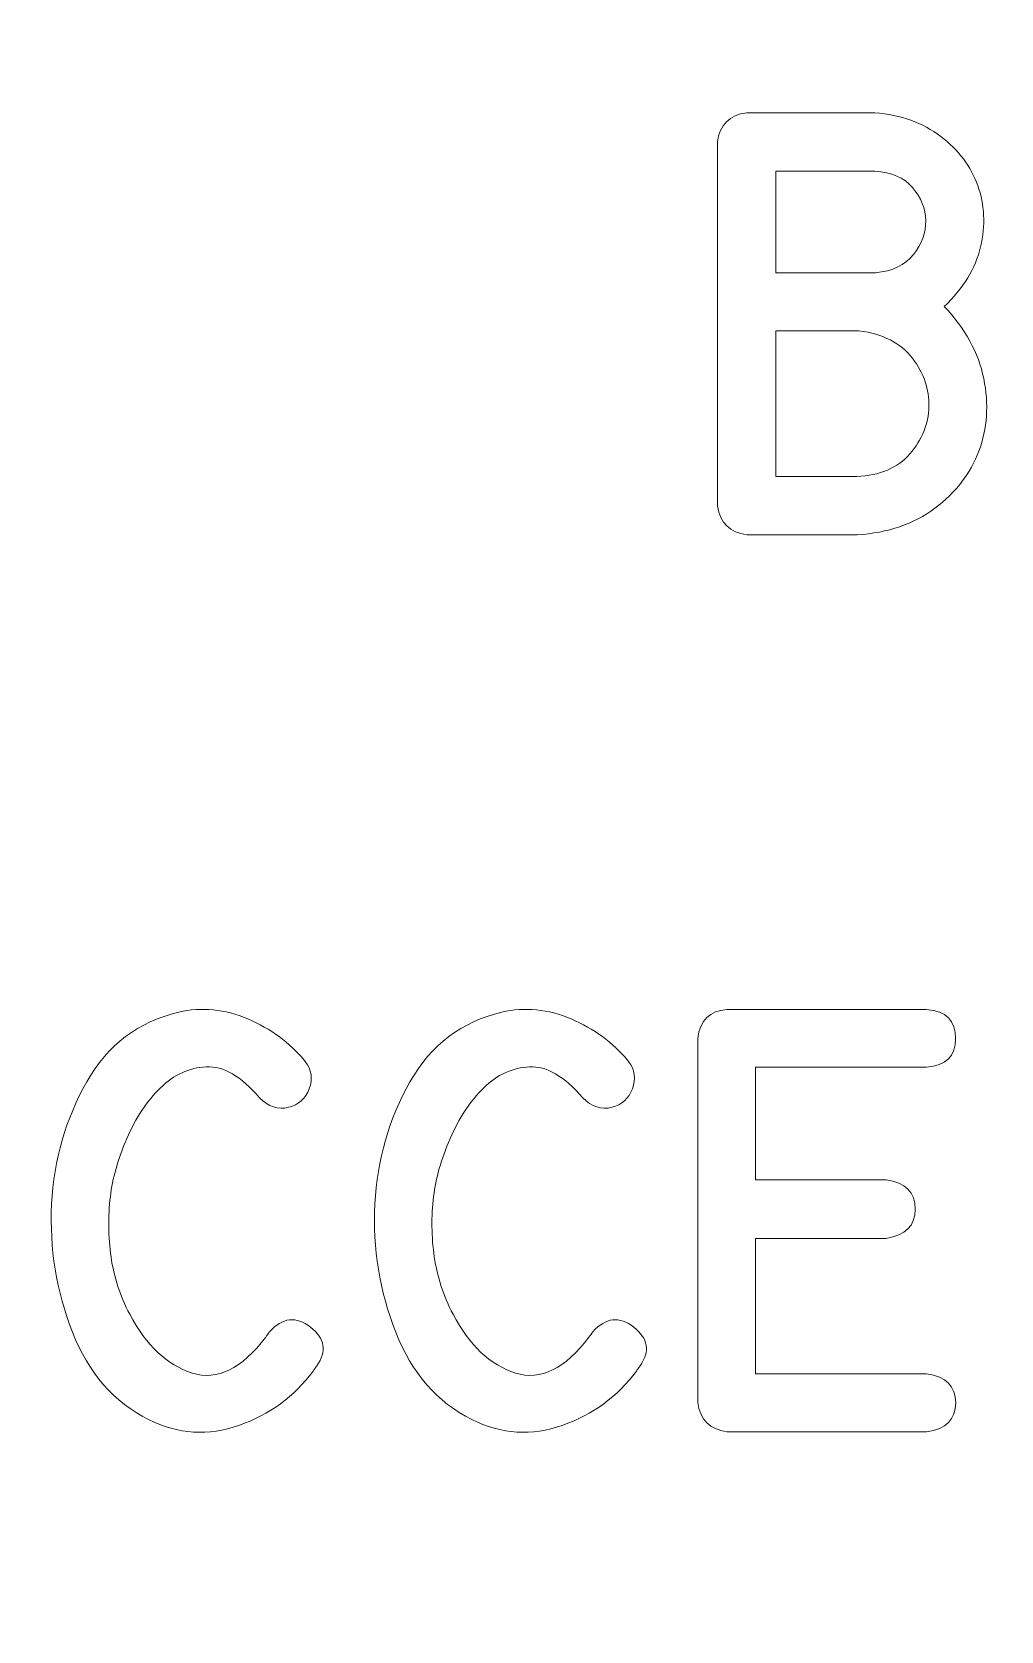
# Model space of a CAD drawing. Header units: millimetres. Extents: x -202 to 440, y -81 to 100.
# Drawn here: x -35.01 to -26.92, y -3.14 to 10.23 of the extents above; entities that cross this region are included whole.
import ezdxf

# ---------------------------------------------------------------- set-up
doc = ezdxf.new("R2010")
doc.units = ezdxf.units.MM
doc.header["$MEASUREMENT"] = 0
doc.layers.add('Cut', color=7, linetype='Continuous')
doc.layers.add('Engrave', color=7, linetype='Continuous')

msp = doc.modelspace()

# ---------------------------------------------------------------- linework, layer by layer
at = {"layer": 'Cut', "color": 250, "lineweight": 9}
msp.add_open_spline([(-1.0952, 97.6658), (-1.0954, 98.0639), (-1.2538, 98.4456), (-1.5355, 98.7269), (-1.5355, 98.7269), (-1.8171, 99.0082), (-2.1971, 99.1661), (-2.5952, 99.1658), (-2.5952, 99.1658), (-2.5952, 99.1658), (-144.0452, 99.1658), (-144.0452, 99.1658), (-144.0452, 99.1658), (-144.4432, 99.1656), (-144.8249, 99.0072), (-145.1062, 98.7255), (-145.1062, 98.7255), (-145.3875, 98.4439), (-145.5454, 98.0639), (-145.5452, 97.6658), (-145.5452, 97.6658), (-145.5452, 97.6658), (-145.5452, 93.1783), (-145.5452, 93.1783), (-145.5452, 93.1783), (-145.5449, 92.7802), (-145.3865, 92.3986), (-145.1049, 92.1173), (-145.1049, 92.1173), (-144.8232, 91.836), (-144.4432, 91.6781), (-144.0452, 91.6783), (-144.0452, 91.6783), (-144.0452, 91.6783), (-141.5827, 91.6783), (-141.5827, 91.6783), (-141.5827, 91.6783), (-139.4391, 91.6783), (-137.4583, 90.5347), (-136.3865, 88.6783), (-136.3865, 88.6783), (-135.3147, 86.8219), (-135.3147, 84.5347), (-136.3865, 82.6783), (-136.3865, 82.6783), (-137.4583, 80.8219), (-139.4391, 79.6783), (-141.5827, 79.6783), (-141.5827, 79.6783), (-141.5827, 79.6783), (-144.0452, 79.6783), (-144.0452, 79.6783), (-144.0452, 79.6783), (-144.4432, 79.6781), (-144.8249, 79.5197), (-145.1062, 79.238), (-145.1062, 79.238), (-145.3875, 78.9564), (-145.5454, 78.5764), (-145.5452, 78.1783), (-145.5452, 78.1783), (-145.5452, 78.1783), (-145.5452, 16.9783), (-145.5452, 16.9783), (-145.5452, 16.9783), (-145.5449, 16.5802), (-145.3865, 16.1986), (-145.1049, 15.9173), (-145.1049, 15.9173), (-144.8232, 15.636), (-144.4432, 15.4781), (-144.0452, 15.4783), (-144.0452, 15.4783), (-144.0452, 15.4783), (-141.5827, 15.4783), (-141.5827, 15.4783), (-141.5827, 15.4783), (-139.4391, 15.4783), (-137.4583, 14.3347), (-136.3865, 12.4783), (-136.3865, 12.4783), (-135.3147, 10.6219), (-135.3147, 8.3347), (-136.3865, 6.4783), (-136.3865, 6.4783), (-137.4583, 4.6219), (-139.4391, 3.4783), (-141.5827, 3.4783), (-141.5827, 3.4783), (-141.5827, 3.4783), (-144.0452, 3.4783), (-144.0452, 3.4783), (-144.0452, 3.4783), (-144.4432, 3.4781), (-144.8249, 3.3197), (-145.1062, 3.038), (-145.1062, 3.038), (-145.3875, 2.7564), (-145.5454, 2.3764), (-145.5452, 1.9783), (-145.5452, 1.9783), (-145.5452, 1.9783), (-145.5452, -59.2217), (-145.5452, -59.2217), (-145.5452, -59.2217), (-145.5449, -59.6198), (-145.3865, -60.0014), (-145.1049, -60.2827), (-145.1049, -60.2827), (-144.8232, -60.564), (-144.4432, -60.7219), (-144.0452, -60.7217), (-144.0452, -60.7217), (-144.0452, -60.7217), (-141.5827, -60.7217), (-141.5827, -60.7217), (-141.5827, -60.7217), (-139.4391, -60.7217), (-137.4583, -61.8653), (-136.3865, -63.7217), (-136.3865, -63.7217), (-135.3147, -65.5781), (-135.3147, -67.8653), (-136.3865, -69.7217), (-136.3865, -69.7217), (-137.4583, -71.5781), (-139.4391, -72.7217), (-141.5827, -72.7217), (-141.5827, -72.7217), (-141.5827, -72.7217), (-144.0452, -72.7217), (-144.0452, -72.7217), (-144.0452, -72.7217), (-144.4432, -72.7219), (-144.8249, -72.8803), (-145.1062, -73.162), (-145.1062, -73.162), (-145.3875, -73.4436), (-145.5454, -73.8236), (-145.5452, -74.2217), (-145.5452, -74.2217), (-145.5452, -74.2217), (-145.5452, -78.7092), (-145.5452, -78.7092), (-145.5452, -78.7092), (-145.5449, -79.1073), (-145.3865, -79.4889), (-145.1049, -79.7702), (-145.1049, -79.7702), (-144.8232, -80.0515), (-144.4432, -80.2094), (-144.0452, -80.2092), (-144.0452, -80.2092), (-144.0452, -80.2092), (-2.5952, -80.2092), (-2.5952, -80.2092), (-2.5952, -80.2092), (-2.1971, -80.2089), (-1.8154, -80.0505), (-1.5341, -79.7689), (-1.5341, -79.7689), (-1.2528, -79.4872), (-1.0949, -79.1073), (-1.0952, -78.7092), (-1.0952, -78.7092), (-1.0952, -78.7092), (-1.0952, -74.2217), (-1.0952, -74.2217), (-1.0952, -74.2217), (-1.0954, -73.8236), (-1.2538, -73.4419), (-1.5355, -73.1606), (-1.5355, -73.1606), (-1.8171, -72.8793), (-2.1971, -72.7214), (-2.5952, -72.7217), (-2.5952, -72.7217), (-2.5952, -72.7217), (-5.0577, -72.7217), (-5.0577, -72.7217), (-5.0577, -72.7217), (-7.2013, -72.7217), (-9.182, -71.5781), (-10.2538, -69.7217), (-10.2538, -69.7217), (-11.3256, -67.8653), (-11.3256, -65.5781), (-10.2538, -63.7217), (-10.2538, -63.7217), (-9.182, -61.8653), (-7.2013, -60.7217), (-5.0577, -60.7217), (-5.0577, -60.7217), (-5.0577, -60.7217), (-2.5952, -60.7217), (-2.5952, -60.7217), (-2.5952, -60.7217), (-2.1971, -60.7214), (-1.8154, -60.563), (-1.5341, -60.2814), (-1.5341, -60.2814), (-1.2528, -59.9997), (-1.0949, -59.6198), (-1.0952, -59.2217), (-1.0952, -59.2217), (-1.0952, -59.2217), (-1.0952, 1.9783), (-1.0952, 1.9783), (-1.0952, 1.9783), (-1.0954, 2.3764), (-1.2538, 2.7581), (-1.5355, 3.0394), (-1.5355, 3.0394), (-1.8171, 3.3207), (-2.1971, 3.4786), (-2.5952, 3.4783), (-2.5952, 3.4783), (-2.5952, 3.4783), (-5.0577, 3.4783), (-5.0577, 3.4783), (-5.0577, 3.4783), (-7.2013, 3.4783), (-9.182, 4.6219), (-10.2538, 6.4783), (-10.2538, 6.4783), (-11.3256, 8.3347), (-11.3256, 10.6219), (-10.2538, 12.4783), (-10.2538, 12.4783), (-9.182, 14.3347), (-7.2013, 15.4783), (-5.0577, 15.4783), (-5.0577, 15.4783), (-5.0577, 15.4783), (-2.5952, 15.4783), (-2.5952, 15.4783), (-2.5952, 15.4783), (-2.1971, 15.4786), (-1.8154, 15.637), (-1.5341, 15.9186), (-1.5341, 15.9186), (-1.2528, 16.2003), (-1.0949, 16.5802), (-1.0952, 16.9783), (-1.0952, 16.9783), (-1.0952, 16.9783), (-1.0952, 78.1783), (-1.0952, 78.1783), (-1.0952, 78.1783), (-1.0954, 78.5764), (-1.2538, 78.9581), (-1.5355, 79.2394), (-1.5355, 79.2394), (-1.8171, 79.5207), (-2.1971, 79.6786), (-2.5952, 79.6783), (-2.5952, 79.6783), (-2.5952, 79.6783), (-5.0577, 79.6783), (-5.0577, 79.6783), (-5.0577, 79.6783), (-7.2013, 79.6783), (-9.182, 80.8219), (-10.2538, 82.6783), (-10.2538, 82.6783), (-11.3256, 84.5347), (-11.3256, 86.8219), (-10.2538, 88.6783), (-10.2538, 88.6783), (-9.182, 90.5347), (-7.2013, 91.6783), (-5.0577, 91.6783), (-5.0577, 91.6783), (-5.0577, 91.6783), (-2.5952, 91.6783), (-2.5952, 91.6783), (-2.5952, 91.6783), (-2.1971, 91.6786), (-1.8154, 91.837), (-1.5341, 92.1186), (-1.5341, 92.1186), (-1.2528, 92.4003), (-1.0949, 92.7802), (-1.0952, 93.1783), (-1.0952, 93.1783), (-1.0952, 93.1783), (-1.0952, 97.6658), (-1.0952, 97.6658)], degree=3, knots=[0, 0, 0, 0, 0.0136986, 0.0136986, 0.0136986, 0.0136986, 0.0273973, 0.0273973, 0.0273973, 0.0273973, 0.0410959, 0.0410959, 0.0410959, 0.0410959, 0.0547945, 0.0547945, 0.0547945, 0.0547945, 0.0684932, 0.0684932, 0.0684932, 0.0684932, 0.0821918, 0.0821918, 0.0821918, 0.0821918, 0.0958904, 0.0958904, 0.0958904, 0.0958904, 0.109589, 0.109589, 0.109589, 0.109589, 0.1232877, 0.1232877, 0.1232877, 0.1232877, 0.1369863, 0.1369863, 0.1369863, 0.1369863, 0.1506849, 0.1506849, 0.1506849, 0.1506849, 0.1643836, 0.1643836, 0.1643836, 0.1643836, 0.1780822, 0.1780822, 0.1780822, 0.1780822, 0.1917808, 0.1917808, 0.1917808, 0.1917808, 0.2054795, 0.2054795, 0.2054795, 0.2054795, 0.2191781, 0.2191781, 0.2191781, 0.2191781, 0.2328767, 0.2328767, 0.2328767, 0.2328767, 0.2465753, 0.2465753, 0.2465753, 0.2465753, 0.260274, 0.260274, 0.260274, 0.260274, 0.2739726, 0.2739726, 0.2739726, 0.2739726, 0.2876712, 0.2876712, 0.2876712, 0.2876712, 0.3013699, 0.3013699, 0.3013699, 0.3013699, 0.3150685, 0.3150685, 0.3150685, 0.3150685, 0.3287671, 0.3287671, 0.3287671, 0.3287671, 0.3424658, 0.3424658, 0.3424658, 0.3424658, 0.3561644, 0.3561644, 0.3561644, 0.3561644, 0.369863, 0.369863, 0.369863, 0.369863, 0.3835616, 0.3835616, 0.3835616, 0.3835616, 0.3972603, 0.3972603, 0.3972603, 0.3972603, 0.4109589, 0.4109589, 0.4109589, 0.4109589, 0.4246575, 0.4246575, 0.4246575, 0.4246575, 0.4383562, 0.4383562, 0.4383562, 0.4383562, 0.4520548, 0.4520548, 0.4520548, 0.4520548, 0.4657534, 0.4657534, 0.4657534, 0.4657534, 0.4794521, 0.4794521, 0.4794521, 0.4794521, 0.4931507, 0.4931507, 0.4931507, 0.4931507, 0.5068493, 0.5068493, 0.5068493, 0.5068493, 0.5205479, 0.5205479, 0.5205479, 0.5205479, 0.5342466, 0.5342466, 0.5342466, 0.5342466, 0.5479452, 0.5479452, 0.5479452, 0.5479452, 0.5616438, 0.5616438, 0.5616438, 0.5616438, 0.5753425, 0.5753425, 0.5753425, 0.5753425, 0.5890411, 0.5890411, 0.5890411, 0.5890411, 0.6027397, 0.6027397, 0.6027397, 0.6027397, 0.6164384, 0.6164384, 0.6164384, 0.6164384, 0.630137, 0.630137, 0.630137, 0.630137, 0.6438356, 0.6438356, 0.6438356, 0.6438356, 0.6575342, 0.6575342, 0.6575342, 0.6575342, 0.6712329, 0.6712329, 0.6712329, 0.6712329, 0.6849315, 0.6849315, 0.6849315, 0.6849315, 0.6986301, 0.6986301, 0.6986301, 0.6986301, 0.7123288, 0.7123288, 0.7123288, 0.7123288, 0.7260274, 0.7260274, 0.7260274, 0.7260274, 0.739726, 0.739726, 0.739726, 0.739726, 0.7534247, 0.7534247, 0.7534247, 0.7534247, 0.7671233, 0.7671233, 0.7671233, 0.7671233, 0.7808219, 0.7808219, 0.7808219, 0.7808219, 0.7945205, 0.7945205, 0.7945205, 0.7945205, 0.8082192, 0.8082192, 0.8082192, 0.8082192, 0.8219178, 0.8219178, 0.8219178, 0.8219178, 0.8356164, 0.8356164, 0.8356164, 0.8356164, 0.8493151, 0.8493151, 0.8493151, 0.8493151, 0.8630137, 0.8630137, 0.8630137, 0.8630137, 0.8767123, 0.8767123, 0.8767123, 0.8767123, 0.890411, 0.890411, 0.890411, 0.890411, 0.9041096, 0.9041096, 0.9041096, 0.9041096, 0.9178082, 0.9178082, 0.9178082, 0.9178082, 0.9315068, 0.9315068, 0.9315068, 0.9315068, 0.9452055, 0.9452055, 0.9452055, 0.9452055, 0.9589041, 0.9589041, 0.9589041, 0.9589041, 0.9726027, 0.9726027, 0.9726027, 0.9726027, 1, 1, 1, 1], dxfattribs=at)
at = {"layer": 'Engrave', "color": 240, "lineweight": 9}
for points, knots in [([(-27.969, 9.5509), (-27.7509, 9.5327), (-27.5675, 9.4662), (-27.4187, 9.3528), (-27.4187, 9.3528), (-27.27, 9.2393), (-27.1665, 9.1023), (-27.1094, 8.9418), (-27.1094, 8.9418), (-27.0518, 8.7819), (-27.0442, 8.6114), (-27.0859, 8.4303), (-27.0859, 8.4303), (-27.1277, 8.2498), (-27.2294, 8.0834), (-27.3899, 7.9317), (-27.3899, 7.9317), (-27.2129, 7.7459), (-27.103, 7.5448), (-27.0595, 7.329), (-27.0595, 7.329), (-27.016, 7.1133), (-27.0295, 6.911), (-27.1, 6.7234), (-27.1, 6.7234), (-27.1706, 6.5359), (-27.2929, 6.3766), (-27.4675, 6.2454), (-27.4675, 6.2454), (-27.6421, 6.1143), (-27.8585, 6.0403), (-28.1172, 6.0232), (-28.1172, 6.0232), (-28.1172, 6.0232), (-28.1219, 6.0232), (-28.1219, 6.0232), (-28.1219, 6.0232), (-28.1219, 6.0232), (-29.0385, 6.0232), (-29.0385, 6.0232), (-29.0385, 6.0232), (-29.1796, 6.0426), (-29.2613, 6.1226), (-29.2831, 6.2625), (-29.2831, 6.2625), (-29.2831, 6.2625), (-29.2831, 9.3063), (-29.2831, 9.3063), (-29.2831, 9.3063), (-29.2637, 9.4486), (-29.182, 9.5303), (-29.0385, 9.5509), (-29.0385, 9.5509), (-29.0385, 9.5509), (-27.969, 9.5509), (-27.969, 9.5509)], [0, 0, 0, 0, 0.0666667, 0.0666667, 0.0666667, 0.0666667, 0.1333333, 0.1333333, 0.1333333, 0.1333333, 0.2, 0.2, 0.2, 0.2, 0.2666667, 0.2666667, 0.2666667, 0.2666667, 0.3333333, 0.3333333, 0.3333333, 0.3333333, 0.4, 0.4, 0.4, 0.4, 0.4666667, 0.4666667, 0.4666667, 0.4666667, 0.5333333, 0.5333333, 0.5333333, 0.5333333, 0.6, 0.6, 0.6, 0.6, 0.6666667, 0.6666667, 0.6666667, 0.6666667, 0.7333333, 0.7333333, 0.7333333, 0.7333333, 0.8, 0.8, 0.8, 0.8, 0.8666667, 0.8666667, 0.8666667, 0.8666667, 1, 1, 1, 1]), ([(-27.969, 9.0617), (-27.969, 9.0617), (-28.7957, 9.0617), (-28.7957, 9.0617), (-28.7957, 9.0617), (-28.7957, 9.0617), (-28.7957, 8.2127), (-28.7957, 8.2127), (-28.7957, 8.2127), (-28.7957, 8.2127), (-27.9637, 8.2127), (-27.9637, 8.2127), (-27.9637, 8.2127), (-27.8215, 8.2274), (-27.715, 8.2786), (-27.6457, 8.3668), (-27.6457, 8.3668), (-27.5763, 8.4544), (-27.5428, 8.5484), (-27.5439, 8.649), (-27.5439, 8.649), (-27.5457, 8.7495), (-27.5822, 8.8412), (-27.6539, 8.9247), (-27.6539, 8.9247), (-27.725, 9.0082), (-27.8297, 9.0535), (-27.969, 9.0617)], [0, 0, 0, 0, 0.125, 0.125, 0.125, 0.125, 0.25, 0.25, 0.25, 0.25, 0.375, 0.375, 0.375, 0.375, 0.5, 0.5, 0.5, 0.5, 0.625, 0.625, 0.625, 0.625, 0.75, 0.75, 0.75, 0.75, 1, 1, 1, 1]), ([(-28.1219, 6.5106), (-27.9267, 6.5188), (-27.7779, 6.5818), (-27.6762, 6.6999), (-27.6762, 6.6999), (-27.5739, 6.8187), (-27.5204, 6.9498), (-27.5169, 7.0939), (-27.5169, 7.0939), (-27.5128, 7.2379), (-27.5586, 7.3731), (-27.6551, 7.4995), (-27.6551, 7.4995), (-27.7521, 7.626), (-27.9002, 7.7024), (-28.1013, 7.7283), (-28.1013, 7.7283), (-28.1013, 7.7283), (-28.7957, 7.7283), (-28.7957, 7.7283), (-28.7957, 7.7283), (-28.7957, 7.7283), (-28.7957, 6.5106), (-28.7957, 6.5106), (-28.7957, 6.5106), (-28.7957, 6.5106), (-28.1219, 6.5106), (-28.1219, 6.5106)], [0, 0, 0, 0, 0.125, 0.125, 0.125, 0.125, 0.25, 0.25, 0.25, 0.25, 0.375, 0.375, 0.375, 0.375, 0.5, 0.5, 0.5, 0.5, 0.625, 0.625, 0.625, 0.625, 0.75, 0.75, 0.75, 0.75, 1, 1, 1, 1]), ([(-32.6284, -0.9194), (-32.6284, -0.9194), (-32.6437, -0.9423), (-32.6437, -0.9423), (-32.6437, -0.9423), (-32.6472, -0.9464), (-32.6501, -0.9506), (-32.6525, -0.9541), (-32.6525, -0.9541), (-32.6542, -0.9576), (-32.6566, -0.9611), (-32.6589, -0.9647), (-32.6589, -0.9647), (-32.8165, -1.1769), (-33.0229, -1.328), (-33.2786, -1.4186), (-33.2786, -1.4186), (-33.5338, -1.5085), (-33.7855, -1.4921), (-34.0336, -1.3692), (-34.0336, -1.3692), (-34.3217, -1.2257), (-34.5333, -0.9823), (-34.6686, -0.639), (-34.6686, -0.639), (-34.8032, -0.2956), (-34.8614, 0.0613), (-34.8426, 0.4317), (-34.8426, 0.4317), (-34.8232, 0.8021), (-34.7256, 1.1419), (-34.5498, 1.4524), (-34.5498, 1.4524), (-34.3734, 1.7622), (-34.1176, 1.9563), (-33.7819, 2.0345), (-33.7819, 2.0345), (-33.5891, 2.0791), (-33.3968, 2.0603), (-33.2051, 1.9786), (-33.2051, 1.9786), (-33.0135, 1.8963), (-32.8559, 1.7811), (-32.733, 1.6329), (-32.733, 1.6329), (-32.7318, 1.6329), (-32.7289, 1.6294), (-32.7248, 1.6211), (-32.7248, 1.6211), (-32.6719, 1.5523), (-32.6607, 1.4765), (-32.6919, 1.3948), (-32.6919, 1.3948), (-32.723, 1.3125), (-32.7795, 1.2613), (-32.8624, 1.2401), (-32.8624, 1.2401), (-32.9506, 1.2172), (-33.0323, 1.2437), (-33.107, 1.3195), (-33.107, 1.3195), (-33.261, 1.4988), (-33.4092, 1.5847), (-33.5514, 1.5782), (-33.5514, 1.5782), (-33.6937, 1.5712), (-33.8213, 1.5124), (-33.9336, 1.4024), (-33.9336, 1.4024), (-34.0465, 1.2919), (-34.14, 1.1508), (-34.2147, 0.9785), (-34.2147, 0.9785), (-34.2893, 0.8062), (-34.3352, 0.6451), (-34.3522, 0.4946), (-34.3522, 0.4946), (-34.3728, 0.3271), (-34.371, 0.1583), (-34.3464, -0.011), (-34.3464, -0.011), (-34.3217, -0.1803), (-34.2699, -0.3397), (-34.1905, -0.489), (-34.1905, -0.489), (-34.0524, -0.7507), (-33.8789, -0.9147), (-33.6696, -0.9805), (-33.6696, -0.9805), (-33.4597, -1.047), (-33.2551, -0.9464), (-33.0552, -0.6801), (-33.0552, -0.6801), (-33.0458, -0.6689), (-33.0352, -0.6536), (-33.0223, -0.6354), (-33.0223, -0.6354), (-32.9147, -0.5161), (-32.8006, -0.5037), (-32.6807, -0.5984), (-32.6807, -0.5984), (-32.5608, -0.693), (-32.5431, -0.8), (-32.6284, -0.9194)], [0, 0, 0, 0, 0.037037, 0.037037, 0.037037, 0.037037, 0.0740741, 0.0740741, 0.0740741, 0.0740741, 0.1111111, 0.1111111, 0.1111111, 0.1111111, 0.1481481, 0.1481481, 0.1481481, 0.1481481, 0.1851852, 0.1851852, 0.1851852, 0.1851852, 0.2222222, 0.2222222, 0.2222222, 0.2222222, 0.2592593, 0.2592593, 0.2592593, 0.2592593, 0.2962963, 0.2962963, 0.2962963, 0.2962963, 0.3333333, 0.3333333, 0.3333333, 0.3333333, 0.3703704, 0.3703704, 0.3703704, 0.3703704, 0.4074074, 0.4074074, 0.4074074, 0.4074074, 0.4444444, 0.4444444, 0.4444444, 0.4444444, 0.4814815, 0.4814815, 0.4814815, 0.4814815, 0.5185185, 0.5185185, 0.5185185, 0.5185185, 0.5555556, 0.5555556, 0.5555556, 0.5555556, 0.5925926, 0.5925926, 0.5925926, 0.5925926, 0.6296296, 0.6296296, 0.6296296, 0.6296296, 0.6666667, 0.6666667, 0.6666667, 0.6666667, 0.7037037, 0.7037037, 0.7037037, 0.7037037, 0.7407407, 0.7407407, 0.7407407, 0.7407407, 0.7777778, 0.7777778, 0.7777778, 0.7777778, 0.8148148, 0.8148148, 0.8148148, 0.8148148, 0.8518519, 0.8518519, 0.8518519, 0.8518519, 0.8888889, 0.8888889, 0.8888889, 0.8888889, 0.9259259, 0.9259259, 0.9259259, 0.9259259, 1, 1, 1, 1]), ([(-29.9291, -0.9194), (-29.9291, -0.9194), (-29.9444, -0.9423), (-29.9444, -0.9423), (-29.9444, -0.9423), (-29.9479, -0.9464), (-29.9508, -0.9506), (-29.9532, -0.9541), (-29.9532, -0.9541), (-29.9549, -0.9576), (-29.9573, -0.9611), (-29.9596, -0.9647), (-29.9596, -0.9647), (-30.1172, -1.1769), (-30.3236, -1.328), (-30.5793, -1.4186), (-30.5793, -1.4186), (-30.8345, -1.5085), (-31.0862, -1.4921), (-31.3343, -1.3692), (-31.3343, -1.3692), (-31.6224, -1.2257), (-31.834, -0.9823), (-31.9693, -0.639), (-31.9693, -0.639), (-32.1039, -0.2956), (-32.1621, 0.0613), (-32.1433, 0.4317), (-32.1433, 0.4317), (-32.1239, 0.8021), (-32.0263, 1.1419), (-31.8505, 1.4524), (-31.8505, 1.4524), (-31.6741, 1.7622), (-31.4183, 1.9563), (-31.0826, 2.0345), (-31.0826, 2.0345), (-30.8898, 2.0791), (-30.6975, 2.0603), (-30.5058, 1.9786), (-30.5058, 1.9786), (-30.3142, 1.8963), (-30.1566, 1.7811), (-30.0337, 1.6329), (-30.0337, 1.6329), (-30.0325, 1.6329), (-30.0296, 1.6294), (-30.0255, 1.6211), (-30.0255, 1.6211), (-29.9726, 1.5523), (-29.9614, 1.4765), (-29.9926, 1.3948), (-29.9926, 1.3948), (-30.0237, 1.3125), (-30.0802, 1.2613), (-30.1631, 1.2401), (-30.1631, 1.2401), (-30.2513, 1.2172), (-30.333, 1.2437), (-30.4077, 1.3195), (-30.4077, 1.3195), (-30.5617, 1.4988), (-30.7099, 1.5847), (-30.8521, 1.5782), (-30.8521, 1.5782), (-30.9944, 1.5712), (-31.122, 1.5124), (-31.2343, 1.4024), (-31.2343, 1.4024), (-31.3472, 1.2919), (-31.4407, 1.1508), (-31.5154, 0.9785), (-31.5154, 0.9785), (-31.59, 0.8062), (-31.6359, 0.6451), (-31.6529, 0.4946), (-31.6529, 0.4946), (-31.6735, 0.3271), (-31.6717, 0.1583), (-31.6471, -0.011), (-31.6471, -0.011), (-31.6224, -0.1803), (-31.5706, -0.3397), (-31.4912, -0.489), (-31.4912, -0.489), (-31.3531, -0.7507), (-31.1796, -0.9147), (-30.9703, -0.9805), (-30.9703, -0.9805), (-30.7604, -1.047), (-30.5558, -0.9464), (-30.3559, -0.6801), (-30.3559, -0.6801), (-30.3465, -0.6689), (-30.3359, -0.6536), (-30.323, -0.6354), (-30.323, -0.6354), (-30.2154, -0.5161), (-30.1013, -0.5037), (-29.9814, -0.5984), (-29.9814, -0.5984), (-29.8615, -0.693), (-29.8438, -0.8), (-29.9291, -0.9194)], [0, 0, 0, 0, 0.037037, 0.037037, 0.037037, 0.037037, 0.0740741, 0.0740741, 0.0740741, 0.0740741, 0.1111111, 0.1111111, 0.1111111, 0.1111111, 0.1481481, 0.1481481, 0.1481481, 0.1481481, 0.1851852, 0.1851852, 0.1851852, 0.1851852, 0.2222222, 0.2222222, 0.2222222, 0.2222222, 0.2592593, 0.2592593, 0.2592593, 0.2592593, 0.2962963, 0.2962963, 0.2962963, 0.2962963, 0.3333333, 0.3333333, 0.3333333, 0.3333333, 0.3703704, 0.3703704, 0.3703704, 0.3703704, 0.4074074, 0.4074074, 0.4074074, 0.4074074, 0.4444444, 0.4444444, 0.4444444, 0.4444444, 0.4814815, 0.4814815, 0.4814815, 0.4814815, 0.5185185, 0.5185185, 0.5185185, 0.5185185, 0.5555556, 0.5555556, 0.5555556, 0.5555556, 0.5925926, 0.5925926, 0.5925926, 0.5925926, 0.6296296, 0.6296296, 0.6296296, 0.6296296, 0.6666667, 0.6666667, 0.6666667, 0.6666667, 0.7037037, 0.7037037, 0.7037037, 0.7037037, 0.7407407, 0.7407407, 0.7407407, 0.7407407, 0.7777778, 0.7777778, 0.7777778, 0.7777778, 0.8148148, 0.8148148, 0.8148148, 0.8148148, 0.8518519, 0.8518519, 0.8518519, 0.8518519, 0.8888889, 0.8888889, 0.8888889, 0.8888889, 0.9259259, 0.9259259, 0.9259259, 0.9259259, 1, 1, 1, 1]), ([(-27.5361, 1.5764), (-27.5361, 1.5764), (-28.9642, 1.5764), (-28.9642, 1.5764), (-28.9642, 1.5764), (-28.9642, 1.5764), (-28.9642, 0.634), (-28.9642, 0.634), (-28.9642, 0.634), (-28.9642, 0.634), (-27.8753, 0.634), (-27.8753, 0.634), (-27.8753, 0.634), (-27.7125, 0.6099), (-27.6313, 0.5281), (-27.6319, 0.3888), (-27.6319, 0.3888), (-27.6325, 0.2489), (-27.7136, 0.1677), (-27.8753, 0.1448), (-27.8753, 0.1448), (-27.8753, 0.1448), (-28.9642, 0.1448), (-28.9642, 0.1448), (-28.9642, 0.1448), (-28.9642, 0.1448), (-28.9642, -0.987), (-28.9642, -0.987), (-28.9642, -0.987), (-28.9642, -0.987), (-27.5361, -0.987), (-27.5361, -0.987), (-27.5361, -0.987), (-27.3744, -1.0111), (-27.2933, -1.0917), (-27.2933, -1.2298), (-27.2933, -1.2298), (-27.2933, -1.3674), (-27.3744, -1.448), (-27.5361, -1.4709), (-27.5361, -1.4709), (-27.5361, -1.4709), (-29.2035, -1.4709), (-29.2035, -1.4709), (-29.2035, -1.4709), (-29.347, -1.4527), (-29.4287, -1.3709), (-29.4481, -1.2263), (-29.4481, -1.2263), (-29.4481, -1.2263), (-29.4481, 1.8157), (-29.4481, 1.8157), (-29.4481, 1.8157), (-29.4263, 1.9674), (-29.3446, 2.0474), (-29.2035, 2.0568), (-29.2035, 2.0568), (-29.2035, 2.0568), (-27.5361, 2.0568), (-27.5361, 2.0568), (-27.5361, 2.0568), (-27.3744, 2.0445), (-27.2933, 1.9633), (-27.2939, 1.8146), (-27.2939, 1.8146), (-27.2944, 1.6658), (-27.3756, 1.5864), (-27.5361, 1.5764)], [0, 0, 0, 0, 0.0555556, 0.0555556, 0.0555556, 0.0555556, 0.1111111, 0.1111111, 0.1111111, 0.1111111, 0.1666667, 0.1666667, 0.1666667, 0.1666667, 0.2222222, 0.2222222, 0.2222222, 0.2222222, 0.2777778, 0.2777778, 0.2777778, 0.2777778, 0.3333333, 0.3333333, 0.3333333, 0.3333333, 0.3888889, 0.3888889, 0.3888889, 0.3888889, 0.4444444, 0.4444444, 0.4444444, 0.4444444, 0.5, 0.5, 0.5, 0.5, 0.5555556, 0.5555556, 0.5555556, 0.5555556, 0.6111111, 0.6111111, 0.6111111, 0.6111111, 0.6666667, 0.6666667, 0.6666667, 0.6666667, 0.7222222, 0.7222222, 0.7222222, 0.7222222, 0.7777778, 0.7777778, 0.7777778, 0.7777778, 0.8333333, 0.8333333, 0.8333333, 0.8333333, 0.8888889, 0.8888889, 0.8888889, 0.8888889, 1, 1, 1, 1])]:
    msp.add_open_spline(points, degree=3, knots=knots, dxfattribs=at)

doc.saveas('drawing.dxf')
